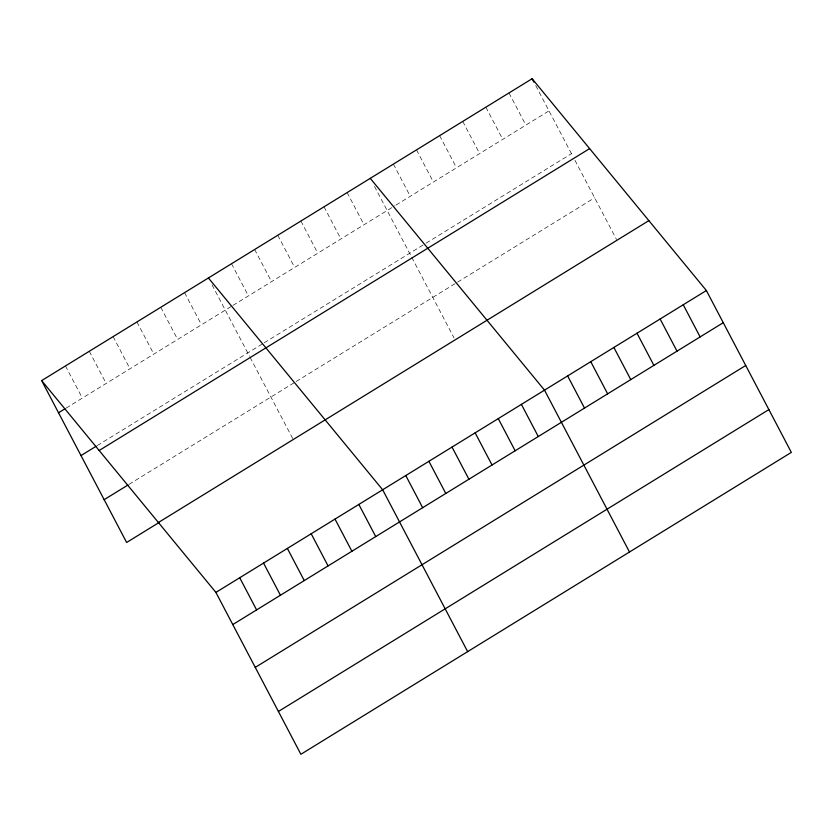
<?xml version="1.0" encoding="UTF-8"?>
<svg xmlns="http://www.w3.org/2000/svg" width="833" height="833" viewBox="0 0 833 833"><rect width="100%" height="100%" fill="white"/><g stroke="black" fill="none" stroke-linecap="round" stroke-linejoin="round"><path stroke-width="0.62" stroke-dasharray="4.17 3.12" d="M66.109 408.097L231.897 306.055M233.001 305.378L394.852 205.761M395.956 205.085L548.999 110.883M97.253 445.572L263.176 343.446M264.28 342.759L425.038 243.819M426.132 243.142L571.469 153.689M129.063 484.337L294.039 382.795M296.246 381.441L594.627 197.785M535.734 85.612L572.635 155.886M574.947 160.3L616.503 239.456M508.994 92.952L525.883 125.117M485.868 107.186L502.757 139.34M462.752 121.42L479.631 153.574M439.626 135.644L456.515 167.808M416.51 149.878L433.389 182.042M393.384 164.111L410.273 196.276M374.486 186.384L454.058 337.959M347.142 192.579L364.021 224.733M324.016 206.803L340.905 238.967M300.9 221.037L317.779 253.201M277.774 235.27L294.663 267.435M254.648 249.504L271.537 281.658M231.532 263.738L248.411 295.892M212.03 284.855L249.504 356.232M250.077 357.336L292.799 438.71M184.582 292.633L201.471 324.787M160.759 307.294L177.648 339.447M136.945 321.954L153.824 354.119M113.121 336.615L130 368.78M89.298 351.287L106.176 383.44M65.474 365.947L82.352 398.101"/><path stroke-width="1.25" d="M41.65 380.608L532.12 78.718L706.374 290.53L791.35 452.392L300.88 754.281L215.903 592.409L41.65 380.608L126.626 542.47L159.113 522.478M58.529 412.762L65.026 408.764M81.009 455.568L96.17 446.238M99.158 450.507L589.618 148.618M104.156 499.675L127.98 485.004M158.395 522.52L648.865 220.63M215.903 592.409L706.374 290.53M232.782 624.573L723.252 322.683M255.262 667.379L745.722 365.489M278.409 711.476L768.88 409.586M370.258 178.345L544.511 390.146L629.498 552.019M208.406 277.962L382.659 489.773L467.646 651.635M683.247 304.753L700.126 336.917M660.121 318.987L677.01 351.151M532.12 78.718L533.922 82.165M637.006 333.221L653.884 365.385M613.879 347.455L630.768 379.609M590.764 361.689L607.642 393.842M567.637 375.912L584.516 408.076M521.396 404.38L538.274 436.544M498.269 418.614L515.158 450.768M475.154 432.848L492.032 465.001M452.027 447.071L468.906 479.235M428.901 461.305L445.79 493.469M405.786 475.539L422.664 507.703M358.836 504.434L375.725 536.598M335.012 519.094L351.901 551.259M311.188 533.766L328.077 565.919M287.375 548.426L304.253 580.58M263.551 563.087L280.429 595.241M239.727 577.748L256.606 609.912"/></g></svg>
